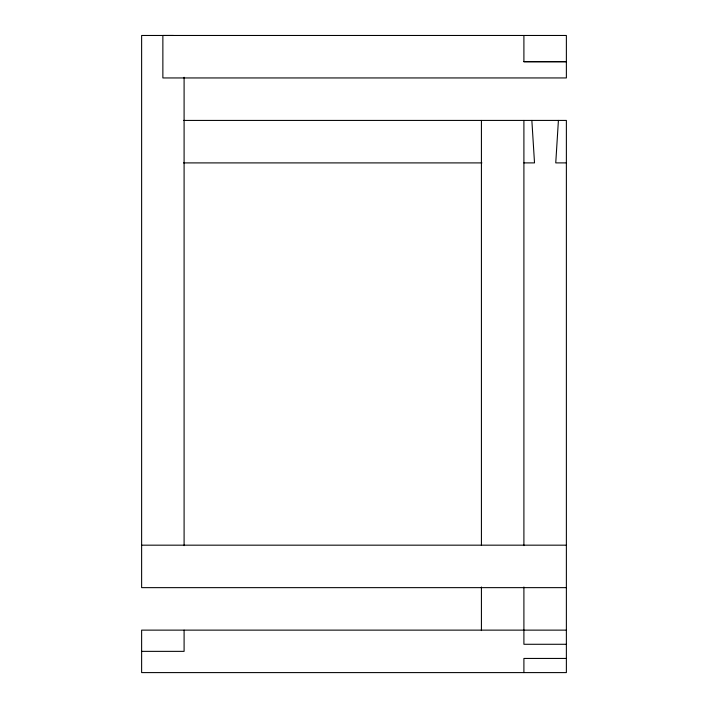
<?xml version="1.0" encoding="UTF-8"?>
<svg xmlns="http://www.w3.org/2000/svg" width="708" height="708" viewBox="0 0 708 708"><rect width="100%" height="100%" fill="white"/><g stroke="black" fill="none" stroke-linecap="round" stroke-linejoin="round"><path stroke-width="1.06" d="M558.408 120.422L555.753 162.893L566.373 162.893M173.478 35.471L162.867 35.48L162.867 77.951L566.373 77.942L566.373 35.471L141.627 35.48L141.627 587.649L566.373 587.64M523.902 61.676L566.373 61.676M566.373 61.729L523.902 61.729L523.902 35.48M183.549 120.431L566.373 120.422L566.373 672.6L141.627 672.6L141.627 630.129L566.373 630.129M523.902 162.893L534.513 162.893L531.858 120.422M183.549 162.902L481.918 162.902M141.627 545.178L566.373 545.169M566.373 644.28L523.902 644.28L523.902 587.003M141.627 651.36L184.098 651.36L184.098 630.129M566.373 658.44L523.902 658.44L523.902 672.6M523.902 120.422L523.902 545.611M481.422 120.431L481.422 545.452M481.422 587.003L481.422 630.589M184.098 77.278L184.098 545.62"/></g></svg>
